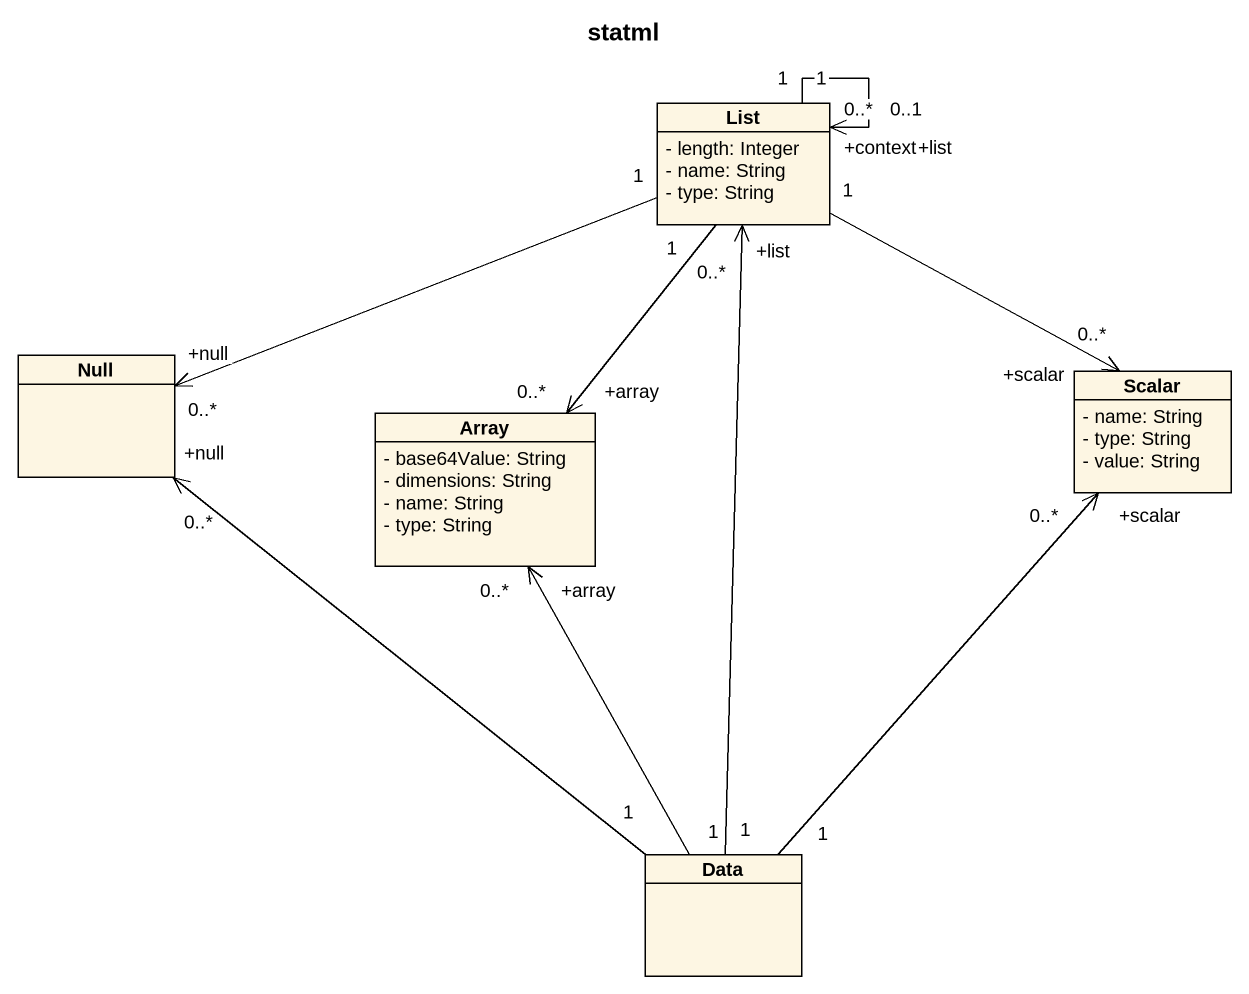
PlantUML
@startuml
title statml
hide circle
hide empty members
skinparam classAttributeIconSize 0
class List {
  - length: Integer
  - name: String
  - type: String
}
class Null
class Scalar {
  - name: String
  - type: String
  - value: String
}
class Array {
  - base64Value: String
  - dimensions: String
  - name: String
  - type: String
}
class Data
List "+context\n0..1" <-- "1" List
List "+list\n0..*" <-- "1" List
List "+list\n0..*" <-- "1" Data
Null "+null\n0..*" <-right- "1" List
Null "+null\n0..*" <-- "1" Data
Scalar "+scalar\n0..*" <-up- "1" List
Scalar "+scalar\n0..*" <-- "1" Data
Array "+array\n0..*" <-up- "1" List
Array "+array\n0..*" <-- "1" Data
@enduml
